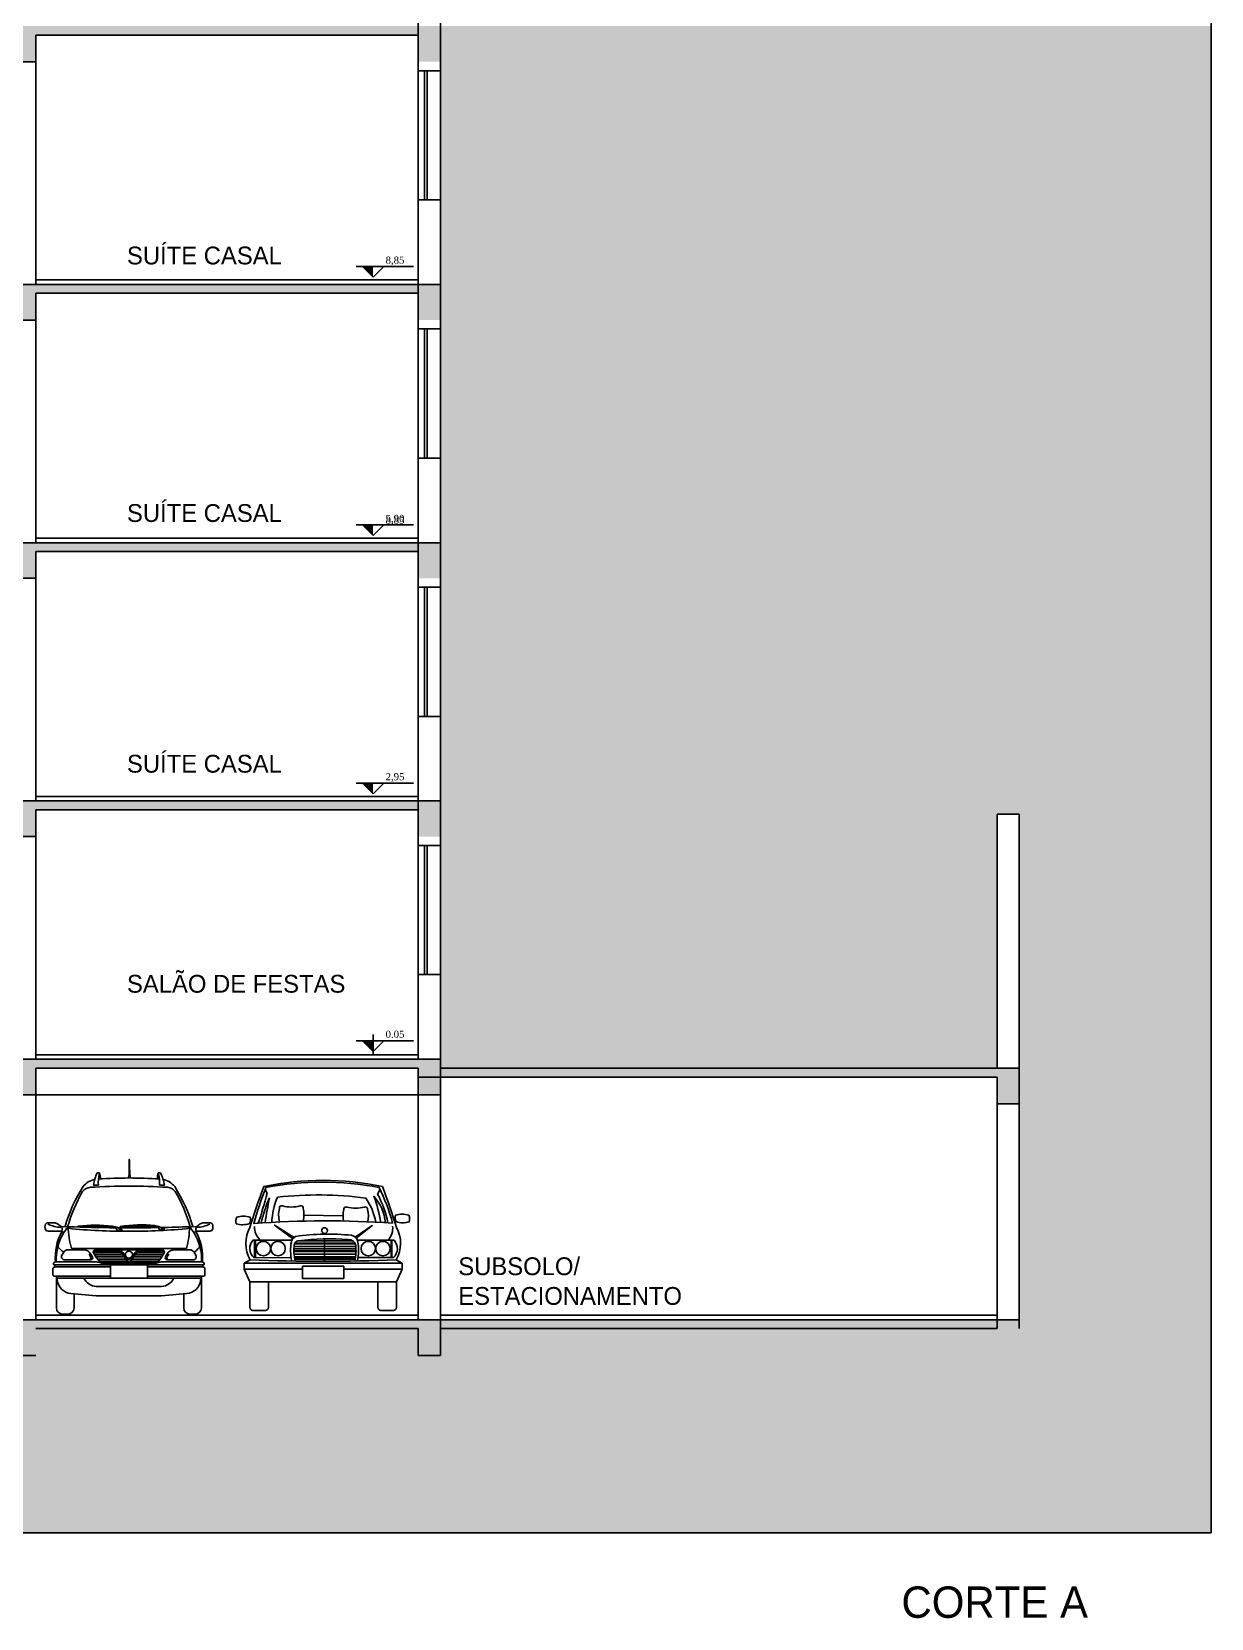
# Model space of a CAD drawing. Header units: millimetres. Extents: x 935 to 1399, y 512 to 900.
# Drawn here: x 1016.36 to 1029.61, y 707.99 to 725.81 of the extents above; entities that cross this region are included whole.
import ezdxf

# ---------------------------------------------------------------- set-up
doc = ezdxf.new("R2010")
doc.units = ezdxf.units.MM
for name, color, linetype in [('COR2', 2, 'Continuous'), ('MOBIL', 7, 'Continuous'), ('Parede', 6, 'Continuous')]:
    doc.layers.add(name, color=color, linetype=linetype)

msp = doc.modelspace()

# ---------------------------------------------------------------- hatches: boundary and pattern name
h = msp.add_hatch(color=3)
h.paths.add_polyline_path([(1020.70293, 725.86804), (1016.41124, 725.86804), (1010.67561, 725.86804), (1010.67561, 725.46804), (1010.97561, 725.46804), (1010.97561, 725.76804), (1012.57793, 725.76804), (1012.57793, 725.46804), (1012.72793, 725.46804), (1012.72793, 725.76804), (1014.22793, 725.76804), (1014.22793, 725.46804), (1014.37793, 725.46804), (1014.37793, 725.76804), (1016.26124, 725.76804), (1016.26124, 725.46804), (1016.41124, 725.46804), (1016.41124, 725.76804), (1020.70293, 725.76804)])
h.paths.add_polyline_path([(1020.70293, 728.76804), (1016.41124, 728.76804), (1010.97561, 728.76804), (1010.97561, 728.66804), (1012.57793, 728.66804), (1012.57793, 728.36804), (1012.72793, 728.36804), (1012.72793, 728.66804), (1014.22793, 728.66804), (1014.22793, 728.36804), (1014.37793, 728.36804), (1014.37793, 728.66804), (1016.26124, 728.66804), (1016.26124, 728.36804), (1016.41124, 728.36804), (1016.41124, 728.66804), (1020.70293, 728.66804)])
h.paths.add_polyline_path([(1012.72793, 731.56804), (1014.22793, 731.56804), (1014.22793, 731.26804), (1014.37793, 731.26804), (1014.37793, 731.56804), (1016.26124, 731.56804), (1016.26124, 731.26804), (1016.41124, 731.26804), (1016.41124, 731.56804), (1020.70293, 731.56804), (1020.70293, 731.66804), (1016.41124, 731.66804), (1010.97561, 731.66804), (1010.97561, 731.56804), (1012.57793, 731.56804), (1012.57793, 731.26804), (1012.72793, 731.26804)])
for color, points in [(3, [(1020.95293, 725.86804), (1020.70293, 725.86804), (1020.70293, 725.46804), (1020.95293, 725.46804)]), (3, [(1020.95293, 722.96804), (1020.70293, 722.96804), (1020.70293, 722.56804), (1020.95293, 722.56804)]), (3, [(1020.95293, 720.06804), (1020.70293, 720.06804), (1020.70293, 719.66804), (1020.95293, 719.66804)]), (3, [(1020.95293, 717.16804), (1020.70293, 717.16804), (1020.70293, 716.76804), (1020.95293, 716.76804)]), (3, [(1014.37793, 714.16804), (1016.26124, 714.16804), (1016.26124, 713.86804), (1016.41124, 713.86804), (1016.41124, 714.16804), (1020.70293, 714.16804), (1020.70293, 714.26804), (1010.67561, 714.26804), (1010.67561, 713.86804), (1010.97561, 713.86804), (1010.97561, 714.16804), (1012.57793, 714.16804), (1012.57793, 713.86804), (1012.72793, 713.86804), (1012.72793, 714.16804), (1014.22793, 714.16804), (1014.22793, 713.86804), (1014.37793, 713.86804)]), (3, [(1020.95293, 714.26804), (1020.70293, 714.26804), (1020.70293, 713.86804), (1020.95293, 713.86804)]), (3, [(1027.45293, 714.16804), (1020.95293, 714.16804), (1020.95293, 714.06804), (1027.20293, 714.06804), (1027.20293, 713.76804), (1027.45293, 713.76804)]), (253, [(1029.60803, 714.16804), (1027.45293, 714.16804), (1027.45293, 714.06804), (1027.45293, 711.34261), (1029.60803, 711.34261)]), (253, [(1029.60803, 708.95004), (1029.60803, 711.34261), (1027.45293, 711.34261), (1027.20293, 711.34261), (1027.20333, 711.24261), (1020.95293, 711.24261), (1020.95293, 711.34261), (1020.70293, 711.34261), (1010.67561, 711.34261), (1010.67561, 711.24261), (1007.83779, 711.24261), (1007.75165, 711.19261), (1005.20293, 711.19261), (1005.20293, 710.94261), (1004.95293, 710.94261), (1004.95293, 711.24261), (998.70293, 711.24261), (998.70293, 711.16804), (998.70293, 710.94261), (998.45293, 710.94261), (998.45293, 711.34261), (996.29783, 711.34261), (996.29783, 708.95004)]), (3, [(1014.37793, 711.24261), (1016.26124, 711.24261), (1016.26124, 710.94261), (1016.41124, 710.94261), (1016.41124, 711.24261), (1020.70293, 711.24261), (1020.70293, 711.34261), (1010.67561, 711.34261), (1010.67561, 710.94261), (1010.97561, 710.94261), (1010.97561, 711.24261), (1012.57793, 711.24261), (1012.57793, 710.94261), (1012.72793, 710.94261), (1012.72793, 711.24261), (1014.22793, 711.24261), (1014.22793, 710.94261), (1014.37793, 710.94261)]), (3, [(1020.95293, 711.34261), (1020.70293, 711.34261), (1020.70293, 710.94261), (1020.95293, 710.94261)]), (3, [(1027.20293, 711.34261), (1020.95293, 711.34261), (1020.95293, 711.24261), (1027.20333, 711.24261)]), (3, [(1027.45293, 711.34261), (1027.20293, 711.34261), (1027.20293, 710.94261), (1027.45293, 710.94261)])]:
    msp.add_hatch(color=color).paths.add_polyline_path(points)
h = msp.add_hatch(color=3)
h.paths.add_polyline_path([(1020.70293, 722.96804), (1016.41124, 722.96804), (1010.67561, 722.96804), (1010.67561, 722.56804), (1010.97561, 722.56804), (1010.97561, 722.86804), (1012.57793, 722.86804), (1012.57793, 722.56804), (1012.72793, 722.56804), (1012.72793, 722.86804), (1014.22793, 722.86804), (1014.22793, 722.56804), (1014.37793, 722.56804), (1014.37793, 722.86804), (1016.26124, 722.86804), (1016.26124, 722.56804), (1016.41124, 722.56804), (1016.41124, 722.86804), (1020.70293, 722.86804)])
h.paths.add_polyline_path([(1020.70293, 720.06804), (1016.41124, 720.06804), (1010.67561, 720.06804), (1010.67561, 719.66804), (1010.97561, 719.66804), (1010.97561, 719.96804), (1012.57793, 719.96804), (1012.57793, 719.66804), (1012.72793, 719.66804), (1012.72793, 719.96804), (1014.22793, 719.96804), (1014.22793, 719.66804), (1014.37793, 719.66804), (1014.37793, 719.96804), (1016.26124, 719.96804), (1016.26124, 719.66804), (1016.41124, 719.66804), (1016.41124, 719.96804), (1020.70293, 719.96804)])
h.paths.add_polyline_path([(1020.70293, 717.16804), (1010.67561, 717.16804), (1010.67561, 716.76804), (1010.97561, 716.76804), (1010.97561, 717.06804), (1012.57793, 717.06804), (1012.57793, 716.76804), (1012.72793, 716.76804), (1012.72793, 717.06804), (1014.22793, 717.06804), (1014.22793, 716.76804), (1014.37793, 716.76804), (1014.37793, 717.06804), (1016.26124, 717.06804), (1016.26124, 716.76804), (1016.41124, 716.76804), (1016.41124, 717.06804), (1020.70293, 717.06804)])
at = {"layer": 'COR2', "ltscale": 0.05}
for points in [[(1020.19801, 723.16771), (1020.07801, 723.16771), (1020.19801, 723.04771)], [(1020.19801, 723.16771), (1020.07801, 723.16771), (1020.19801, 723.04771)], [(1020.19801, 720.26771), (1020.07801, 720.26771), (1020.19801, 720.14771)], [(1020.19801, 720.26771), (1020.07801, 720.26771), (1020.19801, 720.14771)], [(1020.19801, 717.36771), (1020.07801, 717.36771), (1020.19801, 717.24771)], [(1020.19801, 714.47552), (1020.07801, 714.47552), (1020.19801, 714.35552)]]:
    msp.add_hatch(color=256, dxfattribs=at).paths.add_polyline_path(points)
at = {"layer": 'MOBIL'}
for points in [[(1029.60803, 725.86804), (1020.95293, 725.86804), (1020.95293, 722.96804), (1020.95293, 720.06804), (1020.95293, 718.11804), (1029.60803, 718.11804)], [(1027.20293, 717.01804), (1027.45293, 717.01804), (1027.45293, 714.16804), (1029.60803, 714.16804), (1029.60803, 718.11804), (1020.95293, 718.11804), (1020.95293, 717.36804), (1020.95293, 714.16804), (1027.20293, 714.16804)]]:
    msp.add_hatch(color=254, dxfattribs=at).paths.add_polyline_path(points)

# ---------------------------------------------------------------- linework, layer by layer
at = {"color": 254}
for p, q in [((1029.60803, 708.95004), (1029.60803, 754.67964)), ((996.29783, 708.95004), (1029.60803, 708.95004))]:
    msp.add_line(p, q, dxfattribs=at)
at = {"color": 6}
for p, q in [((1020.70293, 726.46804), (1020.70293, 723.01804)), ((1020.95293, 726.46804), (1020.95293, 722.96804)), ((1020.70293, 725.76804), (1016.41124, 725.76804)), ((1020.70293, 725.76804), (1016.41124, 725.76804)), ((1020.70293, 725.76804), (1016.41124, 725.76804)), ((1020.70293, 725.76804), (1016.41124, 725.76804)), ((1020.70293, 725.76804), (1016.41124, 725.76804)), ((1016.41124, 725.76804), (1016.41124, 722.96804)), ((1016.41124, 725.46804), (1016.26124, 725.46804)), ((1020.70293, 723.91804), (1020.95293, 723.91804)), ((1020.70293, 723.36804), (1020.70293, 720.11804)), ((1020.95293, 723.31804), (1020.95293, 720.06804)), ((1020.70293, 722.96804), (1010.67561, 722.96804)), ((1020.70293, 722.96804), (1010.97561, 722.96804)), ((1020.70293, 722.96804), (1016.41124, 722.96804)), ((1020.70293, 722.96804), (1020.95293, 722.96804)), ((1020.70293, 722.86804), (1016.41124, 722.86804)), ((1020.70293, 722.86804), (1016.41124, 722.86804)), ((1020.70293, 722.86804), (1016.41124, 722.86804)), ((1020.70293, 722.86804), (1016.41124, 722.86804)), ((1016.41124, 722.86804), (1016.41124, 720.06804)), ((1016.41124, 722.56804), (1016.26124, 722.56804)), ((1020.70293, 721.01804), (1020.95293, 721.01804)), ((1020.70293, 720.21804), (1020.70293, 714.26804)), ((1020.95293, 720.16804), (1020.95293, 717.36804)), ((1020.70293, 720.06804), (1010.67561, 720.06804)), ((1020.70293, 720.06804), (1016.41124, 720.06804)), ((1020.70293, 719.96804), (1016.41124, 719.96804)), ((1020.70293, 719.96804), (1016.41124, 719.96804)), ((1020.70293, 719.96804), (1016.41124, 719.96804)), ((1016.41124, 719.96804), (1016.41124, 717.16804)), ((1020.70293, 720.06804), (1020.95293, 720.06804)), ((1016.41124, 719.66804), (1016.26124, 719.66804)), ((1020.70293, 718.11804), (1020.95293, 718.11804)), ((1020.95293, 717.36804), (1020.95293, 711.34261)), ((1020.70293, 717.16804), (1010.67561, 717.16804)), ((1020.70293, 717.06804), (1016.41124, 717.06804)), ((1020.70293, 717.06804), (1016.41124, 717.06804)), ((1016.41124, 717.06804), (1016.41124, 714.26804)), ((1020.70293, 717.16804), (1020.95293, 717.16804)), ((1027.20293, 717.01804), (1027.45293, 717.01804)), ((1027.20293, 714.16804), (1027.20293, 717.01804)), ((1027.45293, 714.06804), (1027.45293, 717.01804)), ((1016.41124, 716.76804), (1016.26124, 716.76804)), ((1020.70293, 715.21804), (1020.95293, 715.21804)), ((1020.70293, 714.26804), (1010.67561, 714.26804)), ((1020.70293, 714.26804), (1020.95293, 714.26804)), ((1020.70293, 714.26804), (1020.95293, 714.26804)), ((1020.70293, 714.16804), (1016.41124, 714.16804)), ((1020.70293, 714.16804), (1020.70293, 711.34261)), ((1027.20293, 711.24261), (1027.20293, 714.06804)), ((1027.45293, 711.24261), (1027.45293, 714.16804)), ((1016.41124, 713.86804), (1016.26124, 713.86804)), ((1020.70293, 711.34261), (1010.67561, 711.34261)), ((1020.70293, 711.34261), (1020.95293, 711.34261)), ((1020.70293, 711.34261), (1020.95293, 711.34261)), ((1020.95293, 711.34261), (1020.95293, 711.24261)), ((1027.20293, 711.34261), (1027.45293, 711.34261)), ((1027.20293, 711.34261), (1027.45293, 711.34261)), ((1027.20293, 711.34261), (1027.20333, 711.24261)), ((1020.70293, 711.24261), (1016.41124, 711.24261)), ((1020.70293, 711.24261), (1020.70293, 710.94261)), ((1020.95293, 711.24261), (1020.95293, 710.94261)), ((1016.41124, 710.94261), (1016.26124, 710.94261))]:
    msp.add_line(p, q, dxfattribs=at)
at = {"color": 1}
for p, q in [((1020.70293, 725.36804), (1020.70293, 723.91804)), ((1020.95293, 725.36804), (1020.95293, 723.91804)), ((1020.95293, 723.91804), (1020.70293, 723.91804)), ((1020.95293, 723.91804), (1020.70293, 723.91804)), ((1020.95293, 723.91804), (1020.70293, 723.91804)), ((1020.70293, 723.01804), (1016.41124, 723.01804)), ((1020.70293, 723.01804), (1016.41124, 723.01804)), ((1020.70293, 723.01804), (1016.41124, 723.01804)), ((1020.70293, 723.01804), (1016.41124, 723.01804)), ((1020.70293, 722.46804), (1020.70293, 721.01804)), ((1020.95293, 722.46804), (1020.95293, 721.01804)), ((1020.95293, 721.01804), (1020.70293, 721.01804)), ((1020.95293, 721.01804), (1020.70293, 721.01804)), ((1020.70293, 720.11804), (1016.41124, 720.11804)), ((1020.70293, 720.11804), (1016.41124, 720.11804)), ((1020.70293, 720.11804), (1016.41124, 720.11804)), ((1020.70293, 719.56804), (1020.70293, 718.11804)), ((1020.95293, 719.56804), (1020.95293, 718.11804)), ((1020.95293, 718.11804), (1020.70293, 718.11804)), ((1020.70293, 717.21804), (1016.41124, 717.21804)), ((1020.70293, 717.21804), (1016.41124, 717.21804)), ((1020.70293, 716.66804), (1020.70293, 715.21804)), ((1020.95293, 716.66804), (1020.95293, 715.21804)), ((1020.70293, 714.31804), (1016.41124, 714.31804)), ((1016.41124, 714.16804), (1016.41124, 711.34261)), ((1010.97561, 713.86804), (1020.70293, 713.86804)), ((1020.70293, 711.39261), (1016.41124, 711.39261)), ((1016.41124, 711.39261), (1020.70293, 711.39261)), ((1020.95293, 711.39261), (1027.20293, 711.39261))]:
    msp.add_line(p, q, dxfattribs=at)
at = {"color": 2}
for p, q in [((1020.77293, 725.36804), (1020.77293, 723.91804)), ((1020.80293, 725.36804), (1020.80293, 723.91804)), ((1020.77293, 722.46804), (1020.77293, 721.01804)), ((1020.80293, 722.46804), (1020.80293, 721.01804)), ((1020.77293, 719.56804), (1020.77293, 718.11804)), ((1020.80293, 719.56804), (1020.80293, 718.11804)), ((1020.77293, 716.66804), (1020.77293, 715.21804)), ((1020.80293, 716.66804), (1020.80293, 715.21804))]:
    msp.add_line(p, q, dxfattribs=at)
at = {"color": 3}
for p, q in [((1020.70293, 714.06804), (1027.20293, 714.06804)), ((1020.95293, 714.16804), (1027.45293, 714.16804)), ((1020.70293, 713.86804), (1020.95293, 713.86804)), ((1027.20293, 713.76804), (1027.45293, 713.76804))]:
    msp.add_line(p, q, dxfattribs=at)
at = {"color": 9}
for p, q in [((1017.46041, 713.01892), (1017.46041, 713.13859)), ((1017.46377, 713.01892), (1017.46377, 713.13859)), ((1017.44963, 712.93433), (1017.45474, 712.96167)), ((1017.45474, 712.96167), (1017.46944, 712.96167)), ((1017.45804, 713.01892), (1017.46614, 713.01892)), ((1017.45804, 712.96167), (1017.45804, 713.01892)), ((1017.46614, 712.96167), (1017.46614, 713.01892)), ((1017.47458, 712.93418), (1017.46944, 712.96167)), ((1016.88614, 712.38787), (1017.27092, 712.38787)), ((1016.93616, 712.39808), (1017.2209, 712.39808)), ((1017.27092, 712.38787), (1017.3093, 712.37285)), ((1017.27121, 712.3933), (1017.31991, 712.38222)), ((1017.3093, 712.37285), (1017.3249, 712.3491)), ((1017.31991, 712.38222), (1017.38351, 712.3495)), ((1017.36002, 712.38431), (1017.74466, 712.39466)), ((1017.40975, 712.39585), (1017.69439, 712.40351)), ((1017.74466, 712.39466), (1017.78343, 712.38068)), ((1017.74481, 712.40009), (1017.79379, 712.39032)), ((1017.78343, 712.38068), (1017.79966, 712.35735)), ((1017.79379, 712.39032), (1017.85825, 712.35933)), ((1016.81028, 712.14279), (1017.45603, 712.14279)), ((1017.00872, 712.07828), (1017.02932, 712.04365)), ((1017.0596, 712.09245), (1017.36961, 712.09245)), ((1017.05965, 712.09236), (1017.09211, 712.03777)), ((1017.06935, 712.10943), (1017.32925, 712.10943)), ((1017.07303, 712.06986), (1017.38772, 712.06986)), ((1017.07914, 712.12637), (1017.45603, 712.12637)), ((1017.44714, 711.99392), (1017.37372, 712.08776)), ((1017.45603, 712.01005), (1017.38706, 712.0982)), ((1018.10178, 712.14279), (1017.45603, 712.14279)), ((1017.83293, 712.12637), (1017.45603, 712.12637)), ((1017.45603, 712.01005), (1017.525, 712.0982)), ((1017.46493, 711.99392), (1017.53835, 712.08776)), ((1017.83903, 712.06986), (1017.52434, 712.06986)), ((1017.85246, 712.09245), (1017.54245, 712.09245)), ((1017.84271, 712.10943), (1017.58282, 712.10943)), ((1017.85242, 712.09236), (1017.81995, 712.03777)), ((1017.90334, 712.07828), (1017.88275, 712.04365)), ((1016.62014, 711.95762), (1017.45603, 711.95762)), ((1016.62442, 711.93504), (1017.24901, 711.93504)), ((1017.08646, 712.04728), (1017.40539, 712.04728)), ((1017.10119, 712.02469), (1017.42306, 712.02469)), ((1017.12567, 712.0021), (1017.44074, 712.0021)), ((1017.18918, 711.98256), (1017.45603, 711.98256)), ((1017.24901, 711.80948), (1017.24901, 711.95762)), ((1017.72288, 711.98256), (1017.45603, 711.98256)), ((1018.29192, 711.95762), (1017.45603, 711.95762)), ((1017.78639, 712.0021), (1017.47133, 712.0021)), ((1017.81087, 712.02469), (1017.489, 712.02469)), ((1017.8256, 712.04728), (1017.50667, 712.04728)), ((1017.66305, 711.80948), (1017.66305, 711.95762)), ((1018.28764, 711.93504), (1017.66305, 711.93504)), ((1016.64807, 711.80948), (1017.45603, 711.80948)), ((1017.45603, 711.71569), (1017.08877, 711.71569)), ((1018.264, 711.80948), (1017.45603, 711.80948)), ((1017.45603, 711.71569), (1017.82329, 711.71569))]:
    msp.add_line(p, q, dxfattribs=at)
for p, q in [((1017.09971, 712.99367), (1017.12629, 712.99367)), ((1017.81235, 712.99367), (1017.78577, 712.99367)), ((1017.11323, 712.85432), (1017.05825, 712.85432)), ((1017.79883, 712.85432), (1017.85381, 712.85432)), ((1019.00811, 712.76375), (1018.98576, 712.80429)), ((1016.61587, 712.43157), (1016.54823, 712.43157)), ((1016.69415, 712.39105), (1016.65567, 712.41874)), ((1018.21791, 712.39105), (1018.25639, 712.41874)), ((1018.2962, 712.43157), (1018.36384, 712.43157)), ((1019.42134, 712.51642), (1019.8596, 712.51103)), ((1016.54823, 712.3374), (1016.6942, 712.3374)), ((1016.6942, 712.3374), (1016.72529, 712.32092)), ((1016.69687, 712.38881), (1016.77391, 712.38744)), ((1016.70549, 712.36892), (1016.70549, 712.34869)), ((1018.21519, 712.38881), (1018.13815, 712.38744)), ((1018.21787, 712.3374), (1018.18677, 712.32092)), ((1018.20657, 712.36892), (1018.20657, 712.34869)), ((1018.36384, 712.3374), (1018.21787, 712.3374)), ((1018.86582, 712.23645), (1018.86582, 712.04019)), ((1018.87578, 712.23645), (1018.87578, 712.04019)), ((1019.65305, 712.25061), (1019.65222, 711.99871)), ((1020.39942, 712.23645), (1020.39942, 712.03998)), ((1020.40938, 712.23645), (1020.40938, 712.03998)), ((1016.72507, 712.10088), (1016.70437, 712.06651)), ((1016.77344, 712.12823), (1016.94833, 712.12823)), ((1017.02598, 712.08406), (1017.04658, 712.04943)), ((1017.88608, 712.08406), (1017.86549, 712.04943)), ((1018.13862, 712.12823), (1017.96373, 712.12823)), ((1018.187, 712.10088), (1018.20769, 712.06651)), ((1019.30866, 712.11667), (1020.00559, 712.11667)), ((1019.30866, 712.10867), (1020.00559, 712.10867)), ((1019.30875, 712.1377), (1020.00545, 712.1377)), ((1019.31015, 712.07964), (1020.00412, 712.07964)), ((1019.31045, 712.16672), (1020.00367, 712.16672)), ((1019.31518, 712.19575), (1019.99714, 712.19575)), ((1019.31842, 712.20376), (1019.99304, 712.20376)), ((1019.34783, 712.22728), (1019.97353, 712.22728)), ((1016.60183, 711.91245), (1016.60183, 711.85326)), ((1016.61034, 711.97549), (1016.60934, 711.9722)), ((1016.62442, 711.93504), (1016.62442, 711.95762)), ((1016.63195, 711.9915), (1017.09331, 711.9915)), ((1016.63195, 711.9915), (1017.09331, 711.9915)), ((1016.73034, 712.0153), (1017.02716, 712.0153)), ((1017.18918, 711.97126), (1017.45603, 711.97126)), ((1017.72288, 711.97126), (1017.45603, 711.97126)), ((1018.28011, 711.9915), (1017.81875, 711.9915)), ((1018.28011, 711.9915), (1017.81875, 711.9915)), ((1018.18173, 712.0153), (1017.8849, 712.0153)), ((1018.28764, 711.93504), (1018.28764, 711.95762)), ((1018.30172, 711.97549), (1018.30272, 711.9722)), ((1018.31023, 711.91245), (1018.31023, 711.85326)), ((1019.31291, 712.05062), (1020.00086, 712.05062)), ((1019.31796, 712.03119), (1019.99645, 712.03119)), ((1019.31796, 712.02159), (1019.99645, 712.02159)), ((1016.62442, 711.83068), (1016.64533, 711.83068)), ((1016.64217, 711.47458), (1016.64217, 711.83068)), ((1016.64533, 711.83068), (1017.24901, 711.83068)), ((1016.64533, 711.83068), (1016.65127, 711.78465)), ((1018.26673, 711.83068), (1017.66305, 711.83068)), ((1018.26673, 711.83068), (1018.2608, 711.78465)), ((1018.28764, 711.83068), (1018.26673, 711.83068)), ((1018.26989, 711.47458), (1018.26989, 711.83068)), ((1018.81547, 711.77011), (1020.45886, 711.77011)), ((1017.08877, 711.61266), (1016.8045, 711.63755)), ((1016.84046, 711.6344), (1016.84046, 711.47458)), ((1017.45603, 711.61266), (1017.08877, 711.61266)), ((1017.45603, 711.61266), (1017.82329, 711.61266)), ((1017.82329, 711.61266), (1018.10756, 711.63755)), ((1018.0716, 711.6344), (1018.0716, 711.47458)), ((1014.82793, 711.34261), (1020.95293, 711.34261)), ((1016.7727, 711.40682), (1016.70993, 711.40682)), ((1018.13936, 711.40682), (1018.20213, 711.40682)), ((1020.70293, 710.94261), (1020.95293, 710.94261))]:
    msp.add_line(p, q)
at = {"color": 7}
for p, q in [((1020.95293, 711.34261), (1027.45293, 711.34261)), ((1020.95293, 711.24261), (1027.20333, 711.24261))]:
    msp.add_line(p, q, dxfattribs=at)
for points in [[(1020.25254, 711.77011), (1020.25254, 711.479, 0.41421356), (1020.28435, 711.44718), (1020.42705, 711.44718, 0.41421356), (1020.45886, 711.479), (1020.45886, 711.77011), (1020.45886, 711.77011), (1020.52583, 711.91108), (1020.52583, 711.97715), (1020.45792, 712.01631, 0.26050502), (1020.45978, 712.38021, 0.02069742), (1020.30279, 712.83699, 0.10731579), (1018.97154, 712.83699, 0.02069742), (1018.81455, 712.38021, 0.26050502), (1018.81641, 712.01631), (1018.7485, 711.97715), (1018.7485, 711.91108), (1018.81547, 711.77011), (1018.81547, 711.77011), (1018.81547, 711.479, 0.41421356), (1018.84728, 711.44718), (1018.98997, 711.44718, 0.41421356), (1019.02178, 711.479), (1019.02178, 711.77011)], [(1020.41711, 712.42646, 0.048785), (1020.26428, 712.82933, 0.09401504), (1018.99336, 712.82662, 0.02277435), (1018.85849, 712.42387, -0.03596037), (1020.41687, 712.42646)], [(1020.36418, 712.43004, 0.07048548), (1020.24842, 712.75268), (1020.27538, 712.80706)], [(1020.22766, 712.43811, 0.105475), (1020.11621, 712.70874, 0.05987726), (1019.12488, 712.7188)], [(1019.14834, 712.44133, -0.13724095), (1019.14587, 712.59295, -0.60560661), (1019.1807, 712.62183, 0.13685115), (1019.37735, 712.62183, -0.60560661), (1019.41219, 712.59295, -0.12866355), (1019.41226, 712.45047)], [(1019.86528, 712.45117, -0.11505051), (1019.86878, 712.57895, -0.60560661), (1019.90362, 712.60783, 0.13685115), (1020.10027, 712.60783, -0.60560661), (1020.1351, 712.57895, -0.12302617), (1020.13669, 712.44253)], [(1020.33564, 712.43187, 0.15495663), (1020.20695, 712.72939, -0.04388612), (1020.28447, 712.43383)], [(1019.28609, 712.23645), (1018.85001, 712.23645, 0.41004009), (1018.85672, 712.03998), (1019.27765, 712.03968)], [(1020.0217, 712.00261, 0.10147376), (1020.02647, 712.21893, 0.29231376), (1019.95612, 712.29153, 0.05889967), (1019.32788, 712.27821, 0.22880191), (1019.27998, 712.21893, 0.10177185), (1019.28489, 712.00199)], [(1019.99233, 712.00204, 0.08233719), (1020.00275, 712.17791, 0.38628733), (1019.91821, 712.24216, 0.05190158), (1019.35818, 712.22944, 0.32697936), (1019.31233, 712.1878, 0.08735447), (1019.32267, 712.00133)], [(1020.02108, 712.23645), (1020.4331, 712.23645, -0.41004009), (1020.42639, 712.03998), (1020.02885, 712.03998)], [(1020.3627, 712.23645, 0.2339305), (1020.41658, 712.39252, 0.2339305)], [(1018.81641, 712.01631, 0.02139718), (1020.45792, 712.01631, 0.02139718)]]:
    msp.add_lwpolyline(points, format="xyb")
for points in [[(1018.66168, 712.41981, 0.15463019), (1018.81012, 712.42297, 0.21663546), (1018.81732, 712.4954, 0.13663742), (1018.6667, 712.49539, 0.17405664)], [(1020.59854, 712.51675, 0.13663742), (1020.44793, 712.51675, 0.21663546), (1020.45512, 712.44433, 0.15463019), (1020.60356, 712.44117, 0.17405664)]]:
    msp.add_lwpolyline(points, format="xyb", close=True)
for points in [[(1019.29494, 712.25119), (1019.0913, 712.4057), (1019.30957, 712.26665)], [(1020.00915, 712.2571), (1020.18752, 712.39912), (1019.99642, 712.27073)], [(1018.7485, 711.97715), (1020.52583, 711.97715)], [(1018.7485, 711.91108), (1019.40571, 711.91108)], [(1020.52583, 711.91108), (1019.86862, 711.91108)]]:
    msp.add_lwpolyline(points)
msp.add_lwpolyline([(1019.86862, 711.80506), (1019.40571, 711.80506), (1019.40571, 711.94248), (1019.86862, 711.94248)], close=True)
at = {"color": 9}
msp.add_circle((1017.46209, 713.14043), 0.0025, dxfattribs=at)
for centre, radius in [((1019.65297, 712.34417), 0.0322), ((1018.96595, 712.14113), 0.08107), ((1019.13102, 712.14113), 0.08107), ((1020.14331, 712.14113), 0.08107), ((1020.30838, 712.14113), 0.08107)]:
    msp.add_circle(centre, radius)
for centre, radius, start, end in [((1017.55705, 712.78175), 0.50405, 155.13811, 171.721378), ((1017.56933, 712.88187), 0.45693, 168.041495, 183.455613), ((1016.68325, 712.88187), 0.45693, 5.389277, 14.163106), ((1018.22881, 712.88187), 0.45693, 165.836894, 174.610723), ((1017.34274, 712.88187), 0.45693, 356.544387, 11.958505), ((1017.35501, 712.78175), 0.50405, 8.278622, 24.86189), ((1018.37939, 711.91602), 1.70738, 147.351827, 163.950122), ((1018.45425, 711.90397), 1.75398, 149.923621, 163.996519), ((1017.02795, 712.71683), 0.11293, 92.549949, 144.13982), ((1017.11987, 712.6982), 0.22586, 102.228384, 142.045262), ((1017.55397, 703.38016), 9.4644, 90.58848, 93.216547), ((1017.5479, 704.53167), 8.40323, 90.626381, 92.957566), ((1017.35809, 703.38016), 9.4644, 86.783453, 89.41152), ((1017.36417, 704.53167), 8.40323, 87.042434, 89.373619), ((1017.79219, 712.6982), 0.22586, 37.954738, 77.771616), ((1017.88411, 712.71683), 0.11293, 35.86018, 87.450051), ((1016.53268, 711.91602), 1.70738, 16.049878, 32.648173), ((1016.45782, 711.90397), 1.75398, 16.003481, 30.076379), ((1014.1261, 714.02197), 5.04154, 341.562183, 345.547864), ((1020.1842, 712.16695), 1.27052, 154.628688, 168.067693), ((1022.21039, 711.99199), 3.25467, 167.230792, 172.221479), ((1019.8605, 712.4006), 0.80149, 156.608577, 177.409769), ((1016.54823, 712.39769), 0.03388, 90, 171.515082), ((1016.61587, 712.36343), 0.06815, 54.26222, 90), ((1018.2962, 712.36343), 0.06815, 90, 125.73778), ((1018.36384, 712.39769), 0.03388, 8.484918, 90), ((1016.6015, 712.38449), 0.08867, 168.151962, 191.848038), ((1016.54823, 712.37128), 0.03388, 188.484918, 270), ((1017.21412, 712.04692), 0.58509, 150.785133, 185.434745), ((1016.67823, 712.36892), 0.02726, 0, 54.26222), ((1016.6942, 712.34869), 0.01129, 270, 0), ((1017.17998, 712.02858), 0.54056, 138.683785, 147.261956), ((1017.60663, 736.06548), 23.69268, 267.985823, 269.262836), ((1017.50193, 723.44748), 11.07468, 269.140509, 269.762549), ((1017.10538, 747.98076), 35.60959, 270.564204, 271.094423), ((1017.30543, 736.06548), 23.69268, 271.24127, 272.014177), ((1017.73208, 712.02858), 0.54056, 32.738044, 41.316215), ((1018.23383, 712.36892), 0.02726, 125.73778, 180), ((1018.21787, 712.34869), 0.01129, 180, 270), ((1017.69794, 712.04692), 0.58509, 354.565255, 29.214867), ((1018.36384, 712.37128), 0.03388, 270, 351.515082), ((1018.31056, 712.38449), 0.08867, 348.151962, 11.848038), ((1019.05779, 712.3837), 0.19241, 177.775258, 229.932093), ((1016.7334, 712.04904), 0.03388, 148.953162, 270), ((1016.77344, 712.07176), 0.05647, 90, 148.953162), ((1016.94833, 712.03788), 0.09035, 30.73639, 90), ((1017.96373, 712.03788), 0.09035, 90, 149.26361), ((1018.13862, 712.07176), 0.05647, 31.046838, 90), ((1018.17866, 712.04904), 0.03388, 270, 31.046838), ((1016.62442, 711.91245), 0.02259, 90, 180), ((1016.62014, 711.96891), 0.01129, 163.073041, 270), ((1016.63195, 711.96891), 0.02259, 90, 163.073041), ((1017.02716, 712.03788), 0.02259, 270, 30.73639), ((1017.09331, 711.87857), 0.11293, 66.157324, 90), ((1017.18918, 712.09549), 0.12423, 246.157324, 270), ((1017.72288, 712.09549), 0.12423, 270, 293.842676), ((1017.81875, 711.87857), 0.11293, 90, 113.842676), ((1017.8849, 712.03788), 0.02259, 149.26361, 270), ((1018.28011, 711.96891), 0.02259, 16.926959, 90), ((1018.28764, 711.91245), 0.02259, 360, 90), ((1018.29192, 711.96891), 0.01129, 270, 16.926959), ((1016.62442, 711.85326), 0.02259, 180, 270), ((1016.81928, 711.8063), 0.1694, 187.343527, 264.996156), ((1018.09279, 711.8063), 0.1694, 275.003844, 352.656473), ((1018.28764, 711.85326), 0.02259, 270, 0), ((1016.70993, 711.47458), 0.06776, 180, 270), ((1016.7727, 711.47458), 0.06776, 270, 0), ((1018.13936, 711.47458), 0.06776, 180, 270), ((1018.20213, 711.47458), 0.06776, 270, 0)]:
    msp.add_arc(centre, radius, start, end)
for centre, radius, start, end in [((1016.71599, 712.79297), 0.41348, 245.962533, 266.668607), ((1018.19608, 712.79297), 0.41348, 273.331393, 294.037467), ((1017.22499, 712.01563), 0.58558, 148.577545, 182.478831), ((1017.84301, 712.42134), 1.06963, 181.81657, 195.094861), ((1017.34871, 717.52987), 5.19196, 263.65219, 271.183358), ((1016.88614, 712.39059), 0.00272, 96.078348, 270), ((1017.07853, 710.90523), 1.50049, 82.622259, 97.377741), ((1017.27092, 712.39059), 0.00272, 270, 83.921652), ((1017.30541, 719.40941), 7.06034, 270.158098, 270.6338), ((1017.35995, 712.38703), 0.00272, 97.619935, 271.541588), ((1017.59223, 710.90738), 1.50049, 84.163846, 98.919329), ((1017.56335, 717.52987), 5.19196, 268.816642, 276.34781), ((1017.74459, 712.39738), 0.00272, 271.541588, 85.46324), ((1017.59025, 719.41458), 7.06034, 271.699686, 272.175388), ((1017.06905, 712.42134), 1.06963, 344.905139, 358.18343), ((1017.68707, 712.01563), 0.58558, 357.521169, 31.422455), ((1016.88997, 712.33691), 0.28793, 212.423969, 235.059285), ((1017.07914, 712.10378), 0.02259, 90, 210.73639), ((1017.06935, 712.09814), 0.01129, 90, 210.73639), ((1017.32925, 712.05296), 0.07341, 38.040718, 90), ((1017.32925, 712.05296), 0.05647, 38.040718, 90), ((1017.45603, 712.0743), 0.03959, 90, 270), ((1017.45603, 712.0743), 0.03959, 270, 90), ((1017.58282, 712.05296), 0.07341, 90, 141.959282), ((1017.58282, 712.05296), 0.05647, 90, 141.959282), ((1017.83293, 712.10378), 0.02259, 329.26361, 90), ((1017.84271, 712.09814), 0.01129, 329.26361, 90), ((1018.02209, 712.33691), 0.28793, 304.940715, 327.576031), ((1017.01961, 712.03788), 0.01129, 270, 30.73639), ((1017.18918, 712.09549), 0.11293, 210.73639, 270), ((1017.45603, 712.00088), 0.01129, 218.040718, 270), ((1017.45603, 712.00088), 0.01129, 270, 321.959282), ((1017.72288, 712.09549), 0.11293, 270, 329.26361), ((1017.89245, 712.03788), 0.01129, 149.26361, 270), ((1017.10355, 711.88445), 0.1694, 206.26457, 264.996156), ((1017.80852, 711.88445), 0.1694, 275.003844, 333.73543)]:
    msp.add_arc(centre, radius, start, end, dxfattribs=at)
at = {"layer": 'COR2', "ltscale": 0.05}
for p, q in [((1020.00689, 723.16771), (1020.65031, 723.16771)), ((1020.00689, 723.16771), (1020.65031, 723.16771)), ((1020.19801, 723.04771), (1020.07801, 723.16771)), ((1020.19801, 723.04771), (1020.07801, 723.16771)), ((1020.19801, 723.04771), (1020.31801, 723.16771)), ((1020.19801, 723.04771), (1020.31801, 723.16771)), ((1020.00689, 720.26771), (1020.65031, 720.26771)), ((1020.00689, 720.26771), (1020.65031, 720.26771)), ((1020.19801, 720.14771), (1020.07801, 720.26771)), ((1020.19801, 720.14771), (1020.07801, 720.26771)), ((1020.19801, 720.14771), (1020.31801, 720.26771)), ((1020.19801, 720.14771), (1020.31801, 720.26771)), ((1020.00689, 717.36771), (1020.65031, 717.36771)), ((1020.19801, 717.24771), (1020.07801, 717.36771)), ((1020.19801, 717.24771), (1020.31801, 717.36771)), ((1020.00689, 714.47552), (1020.65031, 714.47552)), ((1020.19801, 714.35552), (1020.07801, 714.47552)), ((1020.19801, 714.54552), (1020.19801, 714.32552)), ((1020.19801, 714.35552), (1020.31801, 714.47552))]:
    msp.add_line(p, q, dxfattribs=at)
at = {"layer": 'Parede'}
for p, q in [((1020.95293, 725.36804), (1020.70293, 725.36804)), ((1020.95293, 722.46804), (1020.70293, 722.46804)), ((1020.95293, 719.56804), (1020.70293, 719.56804)), ((1020.95293, 716.66804), (1020.70293, 716.66804))]:
    msp.add_line(p, q, dxfattribs=at)

# ---------------------------------------------------------------- texts
at = {"attachment_point": 1}
for s, insert, char_height, width in [('SUÍTE CASAL', (1017.43408, 723.3926), 0.2, 3.8469), ('SUÍTE CASAL', (1017.43408, 720.50094), 0.2, 3.8469), ('SUÍTE CASAL', (1017.43408, 717.68587), 0.2, 3.8469), ('SALÃO DE FESTAS', (1017.43408, 715.21521), 0.2, 3.8469), ('SUBSOLO/\\PESTACIONAMENTO', (1021.15396, 712.04325), 0.2, 3.8469), ('CORTE A', (1026.12953, 708.34807), 0.352405, 24.3855)]:
    msp.add_mtext(s, dxfattribs=dict(at, insert=insert, char_height=char_height, width=width))
at = {"layer": 'COR2', "ltscale": 0.05, "char_height": 0.08, "width": 0.4141, "attachment_point": 1}
for s, insert in [('{\\fTimes New Roman|b0|i0|c0|p18;8,85}', (1020.33801, 723.28059)), ('{\\fTimes New Roman|b0|i0|c0|p18;8,85}', (1020.33801, 720.35984)), ('{\\fTimes New Roman|b0|i0|c0|p18;5,90}', (1020.33801, 720.38059)), ('{\\fTimes New Roman|b0|i0|c0|p18;2,95}', (1020.33801, 717.48059)), ('{\\fTimes New Roman|b0|i0|c0|p18;0.05}', (1020.33801, 714.5884))]:
    msp.add_mtext(s, dxfattribs=dict(at, insert=insert))

doc.saveas('drawing.dxf')
